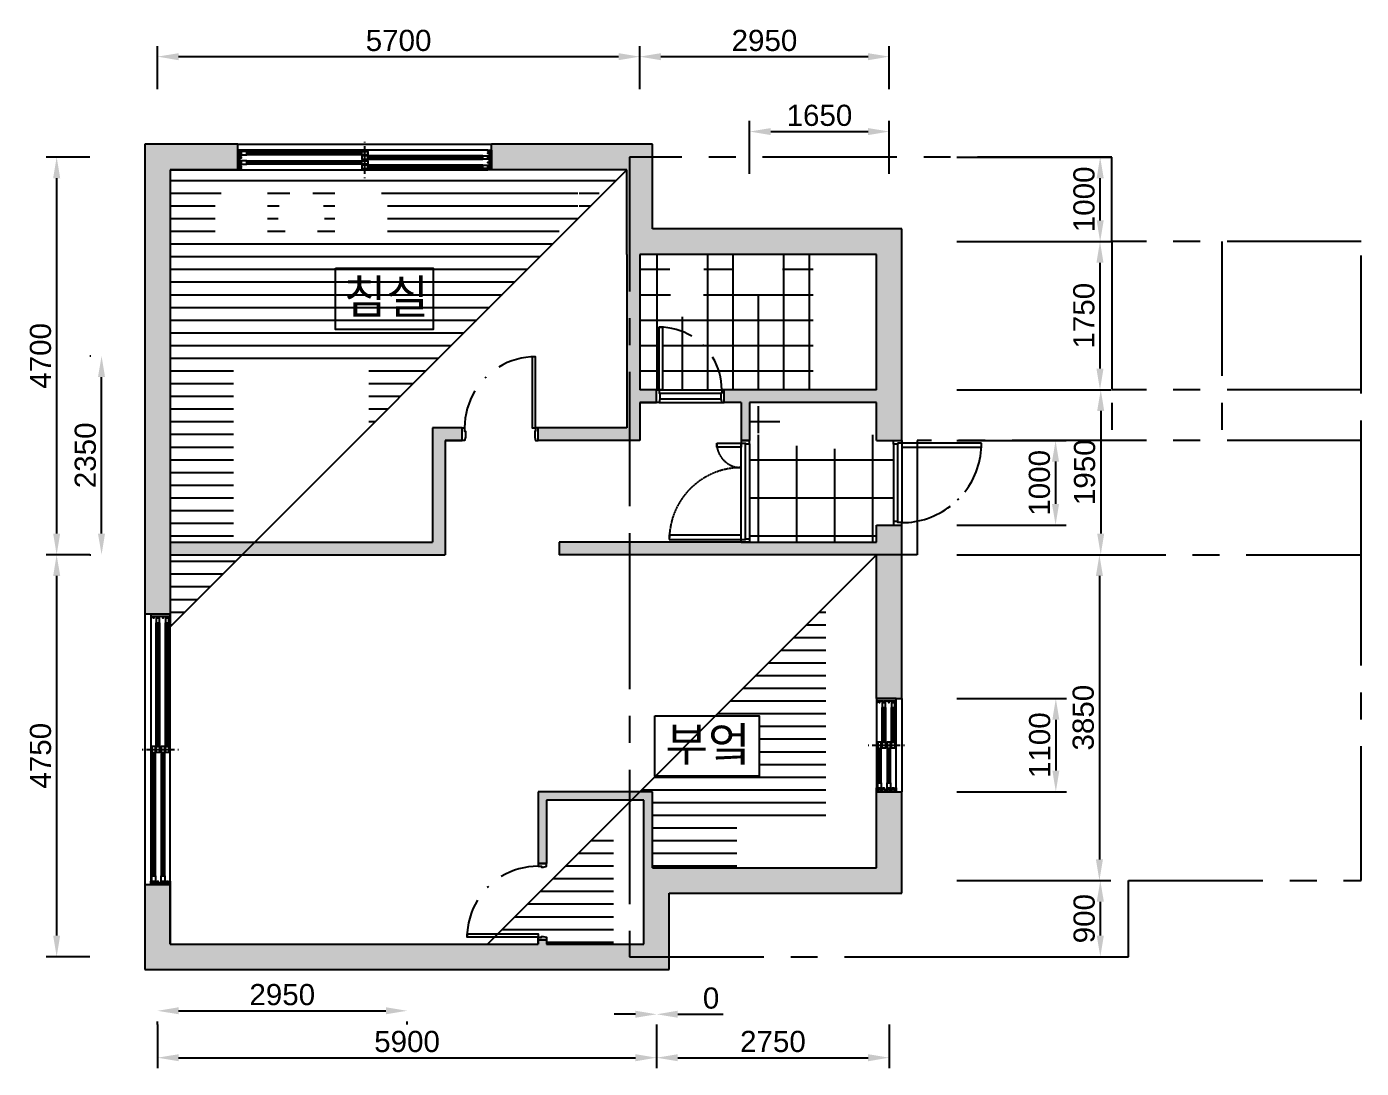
# Model space of a CAD drawing. Header units: millimetres. Extents: x 140860 to 617150, y 61650 to 208518.
# Drawn here: x 380304 to 396080, y 94059 to 106367 of the extents above; entities that cross this region are included whole.
import ezdxf

# ---------------------------------------------------------------- set-up
doc = ezdxf.new("R2010")
doc.units = ezdxf.units.MM
doc.linetypes.add('ACAD_ISO04W100', pattern=[30, 24, -3, 0, -3])
doc.linetypes.add('CENTER', pattern=[50.8, 31.75, -6.35, 6.35, -6.35])
for name, color, linetype in [('CEN', 1, 'CENTER'), ('DIM', 3, 'Continuous'), ('FIN', 5, 'Continuous'), ('HAT', 9, 'Continuous'), ('TXT', 7, 'Continuous'), ('WAL', 2, 'Continuous'), ('WIN', 4, 'Continuous')]:
    doc.layers.add(name, color=color, linetype=linetype)
doc.styles.get("Standard").update_dxf_attribs({"font": 'arial.ttf'})
doc.styles.add('문자400', font='arial.ttf', dxfattribs={"height": 400})
doc.dimstyles.new('치수100', dxfattribs={"dimscale": 100, "dimtxt": 2.5, "dimasz": 2.5, "dimexe": 1.25, "dimexo": 8, "dimtad": 1, "dimtxsty": 'Standard', "dimcen": 2.5, "dimadec": 0, "dimazin": 0, "dimtfac": 1, "dimtmove": 0, "dimatfit": 1, "dimfxl": 1, "dimarcsym": 0})
pattern_1 = [(0, (-31344.53, 0), (0, 150), [])]

# ---------------------------------------------------------------- blocks, each defined once
blk = doc.blocks.new('*U6')
for points in [[(870, 0), (870, 840), (830, 840), (830, 0)], [(0, -150), (0, 0), (30, 0), (30, -40), (40, -40), (40, -110), (30, -150)], [(900, -150), (900, 0), (870, 0), (870, -40), (860, -40), (860, -110), (870, -150)]]:
    blk.add_lwpolyline(points, close=True)
at = {"color": 1}
for start, end in [(90, 121.3257), (134.3179, 135.6821), (148.6743, 180)]:
    blk.add_arc((870, 0), 840, start, end, dxfattribs=at)
blk = doc.blocks.new('*U7')
for points in [[(30, 0), (30, 840), (70, 840), (70, 0)], [(0, -100), (0, 0), (30, 0), (30, -40), (40, -40), (40, -60), (30, -100)], [(900, -100), (900, 0), (870, 0), (870, -40), (860, -40), (860, -60), (870, -100)]]:
    blk.add_lwpolyline(points, close=True)
at = {"color": 1}
for start, end in [(58.6743, 90), (44.3179, 45.6821), (0, 31.3257)]:
    blk.add_arc((30, 0), 840, start, end, dxfattribs=at)
blk = doc.blocks.new('*U4')
at = {"color": 8}
for p, q in [((30, 0), (970, 0)), ((955, -50), (45, -50)), ((45, -100), (955, -100))]:
    blk.add_line(p, q, dxfattribs=at)
for points in [[(30, 940), (30, 0), (80, 0), (80, 940)], [(0, -100), (0, 0), (30, 0), (30, -50), (45, -50), (45, -100)], [(1000, -100), (1000, 0), (970, 0), (970, -50), (955, -50), (955, -100)]]:
    blk.add_lwpolyline(points, close=True)
at = {"color": 1, "linetype": 'Continuous'}
for start, end in [(52.3193, 90), (44.3905, 45.6095), (0, 37.6807)]:
    blk.add_arc((30, 0), 940, start, end, dxfattribs=at)
blk = doc.blocks.new('*U8')
at = {"color": 8}
for p, q in [((30, 0), (1170, 0)), ((40, -50), (1160, -50)), ((1160, -100), (40, -100))]:
    blk.add_line(p, q, dxfattribs=at)
for points in [[(30, 850), (30, 0), (80, 0), (80, 850)], [(1170, 290), (1170, 0), (1120, 0), (1120, 290)], [(0, 0), (30, 0), (30, -50), (40, -50), (40, -100), (0, -100)], [(1200, 0), (1170, 0), (1170, -50), (1160, -50), (1160, -100), (1200, -100)]]:
    blk.add_lwpolyline(points, close=True)
at = {"color": 1, "linetype": 'ACAD_ISO04W100'}
for centre, radius, start, end in [((30, 0), 850, 0, 90), ((1170, 0), 290, 90, 180)]:
    blk.add_arc(centre, radius, start, end, dxfattribs=at)
blk = doc.blocks.new('*U9')
at = {"color": 8}
for p, q in [((30, 0), (770, 0)), ((30, -150), (770, -150)), ((40, -40), (760, -40)), ((760, -110), (40, -110))]:
    blk.add_line(p, q, dxfattribs=at)
for points in [[(30, 0), (30, 740), (70, 740), (70, 0)], [(0, -150), (0, 0), (30, 0), (30, -40), (40, -40), (40, -110), (30, -150)], [(800, -150), (800, 0), (770, 0), (770, -40), (760, -40), (760, -110), (770, -150)]]:
    blk.add_lwpolyline(points, close=True)
at = {"color": 1}
for start, end in [(58.6743, 90), (44.3179, 45.6821), (0, 31.3257)]:
    blk.add_arc((30, 0), 740, start, end, dxfattribs=at)
blk = doc.blocks.new('*U11')
at = {"color": 8}
for p, q in [((2955, 0), (45, 0)), ((105, -15), (1465, -15)), ((1465, -55), (105, -55)), ((105, -125), (1465, -125)), ((2895, -65), (1535, -65)), ((1535, -105), (2895, -105)), ((45, -230), (2955, -230)), ((1465, -165), (105, -165)), ((2895, -175), (1535, -175)), ((1535, -215), (2895, -215))]:
    blk.add_line(p, q, dxfattribs=at)
at = {"color": 1}
for p, q in [((1500, 90), (1500, 100)), ((1500, -280), (1500, 50)), ((1500, -330), (1500, -320))]:
    blk.add_line(p, q, dxfattribs=at)
for p, q in [((105, -27.5), (1465, -27.5)), ((105, -42.5), (1465, -42.5)), ((105, -137.5), (1465, -137.5)), ((105, -152.5), (1465, -152.5)), ((2895, -77.5), (1535, -77.5)), ((2895, -92.5), (1535, -92.5)), ((2895, -187.5), (1535, -187.5)), ((2895, -202.5), (1535, -202.5))]:
    blk.add_line(p, q)
for points in [[(25, -150), (45, -150), (45, -140), (25, -140), (25, -90), (45, -90), (45, -80), (25, -80), (25, -40), (45, -40), (45, -30), (25, -30), (25, -10), (45, -10), (45, 0), (0, 0), (0, -230), (45, -230), (45, -220), (25, -220), (25, -200), (45, -200), (45, -190), (25, -190)], [(2975, -150), (2955, -150), (2955, -140), (2975, -140), (2975, -90), (2955, -90), (2955, -80), (2975, -80), (2975, -40), (2955, -40), (2955, -30), (2975, -30), (2975, -10), (2955, -10), (2955, 0), (3000, 0), (3000, -230), (2955, -230), (2955, -220), (2975, -220), (2975, -200), (2955, -200), (2955, -190), (2975, -190)], [(1465, -55), (1465, -15), (1535, -15), (1535, -55)], [(1535, -105), (1535, -65), (1465, -65), (1465, -105)], [(1465, -165), (1465, -125), (1535, -125), (1535, -165)], [(1535, -215), (1535, -175), (1465, -175), (1465, -215)]]:
    blk.add_lwpolyline(points, close=True)
for points in [[(35, -40), (35, -55), (105, -55), (105, -15), (35, -15), (35, -30)], [(35, -150), (35, -165), (105, -165), (105, -125), (35, -125), (35, -140)], [(2965, -90), (2965, -105), (2895, -105), (2895, -65), (2965, -65), (2965, -80)], [(2965, -200), (2965, -215), (2895, -215), (2895, -175), (2965, -175), (2965, -190)]]:
    blk.add_lwpolyline(points)
blk = doc.blocks.new('*U10')
at = {"color": 8}
for p, q in [((1055, 0), (45, 0)), ((105, -15), (515, -15)), ((515, -55), (105, -55)), ((105, -125), (515, -125)), ((995, -65), (585, -65)), ((585, -105), (995, -105)), ((45, -230), (1055, -230)), ((515, -165), (105, -165)), ((995, -175), (585, -175)), ((585, -215), (995, -215))]:
    blk.add_line(p, q, dxfattribs=at)
at = {"color": 1}
for p, q in [((550, 90), (550, 100)), ((550, -280), (550, 50)), ((550, -330), (550, -320))]:
    blk.add_line(p, q, dxfattribs=at)
for p, q in [((105, -27.5), (515, -27.5)), ((105, -42.5), (515, -42.5)), ((105, -137.5), (515, -137.5)), ((105, -152.5), (515, -152.5)), ((995, -77.5), (585, -77.5)), ((995, -92.5), (585, -92.5)), ((995, -187.5), (585, -187.5)), ((995, -202.5), (585, -202.5))]:
    blk.add_line(p, q)
for points in [[(25, -150), (45, -150), (45, -140), (25, -140), (25, -90), (45, -90), (45, -80), (25, -80), (25, -40), (45, -40), (45, -30), (25, -30), (25, -10), (45, -10), (45, 0), (0, 0), (0, -230), (45, -230), (45, -220), (25, -220), (25, -200), (45, -200), (45, -190), (25, -190)], [(1075, -150), (1055, -150), (1055, -140), (1075, -140), (1075, -90), (1055, -90), (1055, -80), (1075, -80), (1075, -40), (1055, -40), (1055, -30), (1075, -30), (1075, -10), (1055, -10), (1055, 0), (1100, 0), (1100, -230), (1055, -230), (1055, -220), (1075, -220), (1075, -200), (1055, -200), (1055, -190), (1075, -190)], [(515, -55), (515, -15), (585, -15), (585, -55)], [(585, -105), (585, -65), (515, -65), (515, -105)], [(515, -165), (515, -125), (585, -125), (585, -165)], [(585, -215), (585, -175), (515, -175), (515, -215)]]:
    blk.add_lwpolyline(points, close=True)
for points in [[(35, -40), (35, -55), (105, -55), (105, -15), (35, -15), (35, -30)], [(35, -150), (35, -165), (105, -165), (105, -125), (35, -125), (35, -140)], [(1065, -90), (1065, -105), (995, -105), (995, -65), (1065, -65), (1065, -80)], [(1065, -200), (1065, -215), (995, -215), (995, -175), (1065, -175), (1065, -190)]]:
    blk.add_lwpolyline(points)
blk = doc.blocks.new('*U12')
at = {"color": 8}
for p, q in [((3155, 0), (45, 0)), ((105, -15), (1565, -15)), ((1565, -55), (105, -55)), ((105, -125), (1565, -125)), ((3095, -65), (1635, -65)), ((1635, -105), (3095, -105)), ((45, -230), (3155, -230)), ((1565, -165), (105, -165)), ((3095, -175), (1635, -175)), ((1635, -215), (3095, -215))]:
    blk.add_line(p, q, dxfattribs=at)
at = {"color": 1}
for p, q in [((1600, 90), (1600, 100)), ((1600, -280), (1600, 50)), ((1600, -330), (1600, -320))]:
    blk.add_line(p, q, dxfattribs=at)
for p, q in [((105, -27.5), (1565, -27.5)), ((105, -42.5), (1565, -42.5)), ((105, -137.5), (1565, -137.5)), ((105, -152.5), (1565, -152.5)), ((3095, -77.5), (1635, -77.5)), ((3095, -92.5), (1635, -92.5)), ((3095, -187.5), (1635, -187.5)), ((3095, -202.5), (1635, -202.5))]:
    blk.add_line(p, q)
for points in [[(25, -150), (45, -150), (45, -140), (25, -140), (25, -90), (45, -90), (45, -80), (25, -80), (25, -40), (45, -40), (45, -30), (25, -30), (25, -10), (45, -10), (45, 0), (0, 0), (0, -230), (45, -230), (45, -220), (25, -220), (25, -200), (45, -200), (45, -190), (25, -190)], [(3175, -150), (3155, -150), (3155, -140), (3175, -140), (3175, -90), (3155, -90), (3155, -80), (3175, -80), (3175, -40), (3155, -40), (3155, -30), (3175, -30), (3175, -10), (3155, -10), (3155, 0), (3200, 0), (3200, -230), (3155, -230), (3155, -220), (3175, -220), (3175, -200), (3155, -200), (3155, -190), (3175, -190)], [(1565, -55), (1565, -15), (1635, -15), (1635, -55)], [(1635, -105), (1635, -65), (1565, -65), (1565, -105)], [(1565, -165), (1565, -125), (1635, -125), (1635, -165)], [(1635, -215), (1635, -175), (1565, -175), (1565, -215)]]:
    blk.add_lwpolyline(points, close=True)
for points in [[(35, -40), (35, -55), (105, -55), (105, -15), (35, -15), (35, -30)], [(35, -150), (35, -165), (105, -165), (105, -125), (35, -125), (35, -140)], [(3165, -90), (3165, -105), (3095, -105), (3095, -65), (3165, -65), (3165, -80)], [(3165, -200), (3165, -215), (3095, -215), (3095, -175), (3165, -175), (3165, -190)]]:
    blk.add_lwpolyline(points)
blk = doc.blocks.new('*D57')
at = {"layer": 'Defpoints', "color": 0, "transparency": 16777216}
for p in [(387550, 106013), (381850, 104827), (387550, 104827)]:
    blk.add_point(p, dxfattribs=at)
at = {"layer": 'DIM', "color": 0, "lineweight": -2, "transparency": 16777216}
for p, q in [((381850, 105627), (381850, 106138)), ((387550, 105627), (387550, 106138)), ((382100, 106013), (387300, 106013))]:
    blk.add_line(p, q, dxfattribs=at)
at = {"layer": 'DIM', "color": 0, "transparency": 16777216}
for points in [[(382100, 106054), (382100, 105971), (381850, 106013)], [(387300, 106054), (387300, 105971), (387550, 106013)]]:
    blk.add_solid(points, dxfattribs=at)
at = {"layer": 'DIM', "color": 0, "transparency": 16777216, "insert": (384700, 106203), "char_height": 250, "attachment_point": 5}
blk.add_mtext('5700', dxfattribs=at)
blk = doc.blocks.new('*D58')
at = {"layer": 'Defpoints', "color": 0, "transparency": 16777216}
for p in [(381850, 95377), (387750, 95377), (387750, 94184)]:
    blk.add_point(p, dxfattribs=at)
at = {"layer": 'DIM', "color": 0, "lineweight": -2, "transparency": 16777216}
for p, q in [((381850, 94577), (381850, 94059)), ((387750, 94577), (387750, 94059)), ((382100, 94184), (387500, 94184))]:
    blk.add_line(p, q, dxfattribs=at)
at = {"layer": 'DIM', "color": 0, "transparency": 16777216}
for points in [[(382100, 94225), (382100, 94142), (381850, 94184)], [(387500, 94225), (387500, 94142), (387750, 94184)]]:
    blk.add_solid(points, dxfattribs=at)
at = {"layer": 'DIM', "color": 0, "transparency": 16777216, "insert": (384800, 94374), "char_height": 250, "attachment_point": 5}
blk.add_mtext('5900', dxfattribs=at)
blk = doc.blocks.new('*D53')
at = {"layer": 'Defpoints', "color": 0, "transparency": 16777216}
for p in [(387750, 95377), (390500, 95377), (390500, 94184)]:
    blk.add_point(p, dxfattribs=at)
at = {"layer": 'DIM', "color": 0, "lineweight": -2, "transparency": 16777216}
for p, q in [((387750, 94577), (387750, 94059)), ((390500, 94577), (390500, 94059)), ((388000, 94184), (390250, 94184))]:
    blk.add_line(p, q, dxfattribs=at)
at = {"layer": 'DIM', "color": 0, "transparency": 16777216}
for points in [[(388000, 94225), (388000, 94142), (387750, 94184)], [(390250, 94225), (390250, 94142), (390500, 94184)]]:
    blk.add_solid(points, dxfattribs=at)
at = {"layer": 'DIM', "color": 0, "transparency": 16777216, "insert": (389125, 94374), "char_height": 250, "attachment_point": 5}
blk.add_mtext('2750', dxfattribs=at)
blk = doc.blocks.new('*D59')
at = {"layer": 'Defpoints', "color": 0, "transparency": 16777216}
for p in [(381850, 95377), (384800, 95377), (384800, 94738)]:
    blk.add_point(p, dxfattribs=at)
at = {"layer": 'DIM', "color": 0, "lineweight": -2, "transparency": 16777216}
for p, q in [((382100, 94738), (384550, 94738)), ((381850, 94577), (381850, 94613)), ((384800, 94577), (384800, 94613))]:
    blk.add_line(p, q, dxfattribs=at)
at = {"layer": 'DIM', "color": 0, "transparency": 16777216}
for points in [[(382100, 94780), (382100, 94697), (381850, 94738)], [(384550, 94780), (384550, 94697), (384800, 94738)]]:
    blk.add_solid(points, dxfattribs=at)
at = {"layer": 'DIM', "color": 0, "transparency": 16777216, "insert": (383325, 94928), "char_height": 250, "attachment_point": 5}
blk.add_mtext('2950', dxfattribs=at)
blk = doc.blocks.new('*D60')
at = {"layer": 'Defpoints', "color": 0, "transparency": 16777216}
for p in [(381850, 104827), (380658, 100127), (381850, 100127)]:
    blk.add_point(p, dxfattribs=at)
at = {"layer": 'DIM', "color": 0, "lineweight": -2, "transparency": 16777216}
for p, q in [((381050, 104827), (380533, 104827)), ((380658, 104577), (380658, 100377)), ((381050, 100127), (380533, 100127))]:
    blk.add_line(p, q, dxfattribs=at)
at = {"layer": 'DIM', "color": 0, "transparency": 16777216}
for points in [[(380617, 104577), (380700, 104577), (380658, 104827)], [(380617, 100377), (380700, 100377), (380658, 100127)]]:
    blk.add_solid(points, dxfattribs=at)
at = {"layer": 'DIM', "color": 0, "transparency": 16777216, "insert": (380468, 102477), "char_height": 250, "attachment_point": 5, "rotation": 90}
blk.add_mtext('4700', dxfattribs=at)
blk = doc.blocks.new('*D54')
at = {"layer": 'Defpoints', "color": 0, "transparency": 16777216}
for p in [(381850, 100127), (380658, 95377), (381850, 95377)]:
    blk.add_point(p, dxfattribs=at)
at = {"layer": 'DIM', "color": 0, "lineweight": -2, "transparency": 16777216}
for p, q in [((381050, 100127), (380533, 100127)), ((380658, 99877), (380658, 95627)), ((381050, 95377), (380533, 95377))]:
    blk.add_line(p, q, dxfattribs=at)
at = {"layer": 'DIM', "color": 0, "transparency": 16777216}
for points in [[(380617, 99877), (380700, 99877), (380658, 100127)], [(380617, 95627), (380700, 95627), (380658, 95377)]]:
    blk.add_solid(points, dxfattribs=at)
at = {"layer": 'DIM', "color": 0, "transparency": 16777216, "insert": (380468, 97752), "char_height": 250, "attachment_point": 5, "rotation": 90}
blk.add_mtext('4750', dxfattribs=at)
blk = doc.blocks.new('*D61')
at = {"layer": 'Defpoints', "color": 0, "transparency": 16777216}
for p in [(381189, 102477), (381850, 102477), (381850, 100127)]:
    blk.add_point(p, dxfattribs=at)
at = {"layer": 'DIM', "color": 0, "lineweight": -2, "transparency": 16777216}
for p, q in [((381050, 102477), (381064, 102477)), ((381189, 100377), (381189, 102227)), ((381050, 100127), (381064, 100127))]:
    blk.add_line(p, q, dxfattribs=at)
at = {"layer": 'DIM', "color": 0, "transparency": 16777216}
for points in [[(381147, 102227), (381230, 102227), (381189, 102477)], [(381147, 100377), (381230, 100377), (381189, 100127)]]:
    blk.add_solid(points, dxfattribs=at)
at = {"layer": 'DIM', "color": 0, "transparency": 16777216, "insert": (380998, 101302), "char_height": 250, "attachment_point": 5, "rotation": 90}
blk.add_mtext('2350', dxfattribs=at)
blk = doc.blocks.new('*D62')
at = {"layer": 'Defpoints', "color": 0, "transparency": 16777216}
for p in [(390500, 105128), (388850, 103827), (390500, 103827)]:
    blk.add_point(p, dxfattribs=at)
at = {"layer": 'DIM', "color": 0, "lineweight": -2, "transparency": 16777216}
for p, q in [((388850, 104627), (388850, 105253)), ((390500, 104627), (390500, 105253)), ((389100, 105128), (390250, 105128))]:
    blk.add_line(p, q, dxfattribs=at)
at = {"layer": 'DIM', "color": 0, "transparency": 16777216}
for points in [[(389100, 105169), (389100, 105086), (388850, 105128)], [(390250, 105169), (390250, 105086), (390500, 105128)]]:
    blk.add_solid(points, dxfattribs=at)
at = {"layer": 'DIM', "color": 0, "transparency": 16777216, "insert": (389675, 105318), "char_height": 250, "attachment_point": 5}
blk.add_mtext('1650', dxfattribs=at)
blk = doc.blocks.new('*D55')
at = {"layer": 'Defpoints', "color": 0, "transparency": 16777216}
for p in [(390500, 106013), (387550, 104827), (390500, 104827)]:
    blk.add_point(p, dxfattribs=at)
at = {"layer": 'DIM', "color": 0, "lineweight": -2, "transparency": 16777216}
for p, q in [((387550, 105627), (387550, 106138)), ((390500, 105627), (390500, 106138)), ((387800, 106013), (390250, 106013))]:
    blk.add_line(p, q, dxfattribs=at)
at = {"layer": 'DIM', "color": 0, "transparency": 16777216}
for points in [[(387800, 106054), (387800, 105971), (387550, 106013)], [(390250, 106054), (390250, 105971), (390500, 106013)]]:
    blk.add_solid(points, dxfattribs=at)
at = {"layer": 'DIM', "color": 0, "transparency": 16777216, "insert": (389025, 106203), "char_height": 250, "attachment_point": 5}
blk.add_mtext('2950', dxfattribs=at)
blk = doc.blocks.new('*D63')
at = {"layer": 'Defpoints', "color": 0, "transparency": 16777216}
for p in [(387750, 95377), (387750, 95377), (387750, 94697)]:
    blk.add_point(p, dxfattribs=at)
at = {"layer": 'DIM', "color": 0, "lineweight": -2, "transparency": 16777216}
for p, q in [((387500, 94697), (387250, 94697)), ((388000, 94697), (388538, 94697)), ((387750, 94577), (387750, 94572)), ((387750, 94577), (387750, 94572))]:
    blk.add_line(p, q, dxfattribs=at)
at = {"layer": 'DIM', "color": 0, "transparency": 16777216}
for points in [[(387500, 94739), (387500, 94656), (387750, 94697)], [(388000, 94739), (388000, 94656), (387750, 94697)]]:
    blk.add_solid(points, dxfattribs=at)
at = {"layer": 'DIM', "color": 0, "transparency": 16777216, "insert": (388394, 94887), "char_height": 250, "attachment_point": 5}
blk.add_mtext('0', dxfattribs=at)
blk = doc.blocks.new('*D64')
at = {"layer": 'Defpoints', "color": 0, "transparency": 16777216}
for p in [(390500, 101477), (390500, 100477), (392466, 100477)]:
    blk.add_point(p, dxfattribs=at)
at = {"layer": 'DIM', "color": 0, "lineweight": -2, "transparency": 16777216}
for p, q in [((391300, 101477), (392591, 101477)), ((392466, 101227), (392466, 100727)), ((391300, 100477), (392591, 100477))]:
    blk.add_line(p, q, dxfattribs=at)
at = {"layer": 'DIM', "color": 0, "transparency": 16777216}
for points in [[(392424, 101227), (392507, 101227), (392466, 101477)], [(392424, 100727), (392507, 100727), (392466, 100477)]]:
    blk.add_solid(points, dxfattribs=at)
at = {"layer": 'DIM', "color": 0, "transparency": 16777216, "insert": (392276, 100977), "char_height": 250, "attachment_point": 5, "rotation": 90}
blk.add_mtext('1000', dxfattribs=at)
blk = doc.blocks.new('*D65')
at = {"layer": 'Defpoints', "color": 0, "transparency": 16777216}
for p in [(390500, 103827), (390500, 102077), (392991, 102077)]:
    blk.add_point(p, dxfattribs=at)
at = {"layer": 'DIM', "color": 0, "lineweight": -2, "transparency": 16777216}
for p, q in [((391300, 103827), (393116, 103827)), ((392991, 103577), (392991, 102327)), ((391300, 102077), (393116, 102077))]:
    blk.add_line(p, q, dxfattribs=at)
at = {"layer": 'DIM', "color": 0, "transparency": 16777216}
for points in [[(392949, 103577), (393033, 103577), (392991, 103827)], [(392949, 102327), (393033, 102327), (392991, 102077)]]:
    blk.add_solid(points, dxfattribs=at)
at = {"layer": 'DIM', "color": 0, "transparency": 16777216, "insert": (392801, 102952), "char_height": 250, "attachment_point": 5, "rotation": 90}
blk.add_mtext('1750', dxfattribs=at)
blk = doc.blocks.new('*D66')
at = {"layer": 'Defpoints', "color": 0, "transparency": 16777216}
for p in [(390500, 102077), (390500, 100127), (393000, 100127)]:
    blk.add_point(p, dxfattribs=at)
at = {"layer": 'DIM', "color": 0, "lineweight": -2, "transparency": 16777216}
for p, q in [((391300, 102077), (393125, 102077)), ((393000, 101827), (393000, 100377)), ((391300, 100127), (393125, 100127))]:
    blk.add_line(p, q, dxfattribs=at)
at = {"layer": 'DIM', "color": 0, "transparency": 16777216}
for points in [[(392958, 101827), (393041, 101827), (393000, 102077)], [(392958, 100377), (393041, 100377), (393000, 100127)]]:
    blk.add_solid(points, dxfattribs=at)
at = {"layer": 'DIM', "color": 0, "transparency": 16777216, "insert": (392810, 101102), "char_height": 250, "attachment_point": 5, "rotation": 90}
blk.add_mtext('1950', dxfattribs=at)
blk = doc.blocks.new('*D67')
at = {"layer": 'Defpoints', "color": 0, "transparency": 16777216}
for p in [(390500, 100127), (390500, 96277), (392984, 96277)]:
    blk.add_point(p, dxfattribs=at)
at = {"layer": 'DIM', "color": 0, "lineweight": -2, "transparency": 16777216}
for p, q in [((391300, 100127), (393109, 100127)), ((392984, 99877), (392984, 96527)), ((391300, 96277), (393109, 96277))]:
    blk.add_line(p, q, dxfattribs=at)
at = {"layer": 'DIM', "color": 0, "transparency": 16777216}
for points in [[(392943, 99877), (393026, 99877), (392984, 100127)], [(392943, 96527), (393026, 96527), (392984, 96277)]]:
    blk.add_solid(points, dxfattribs=at)
at = {"layer": 'DIM', "color": 0, "transparency": 16777216, "insert": (392794, 98202), "char_height": 250, "attachment_point": 5, "rotation": 90}
blk.add_mtext('3850', dxfattribs=at)
blk = doc.blocks.new('*D51')
at = {"layer": 'Defpoints', "color": 0, "transparency": 16777216}
for p in [(390500, 96277), (390500, 95377), (392995, 95377)]:
    blk.add_point(p, dxfattribs=at)
at = {"layer": 'DIM', "color": 0, "lineweight": -2, "transparency": 16777216}
for p, q in [((391300, 96277), (393120, 96277)), ((392995, 96027), (392995, 95627)), ((391300, 95377), (393120, 95377))]:
    blk.add_line(p, q, dxfattribs=at)
at = {"layer": 'DIM', "color": 0, "transparency": 16777216}
for points in [[(392953, 96027), (393037, 96027), (392995, 96277)], [(392953, 95627), (393037, 95627), (392995, 95377)]]:
    blk.add_solid(points, dxfattribs=at)
at = {"layer": 'DIM', "color": 0, "transparency": 16777216, "insert": (392805, 95827), "char_height": 250, "attachment_point": 5, "rotation": 90}
blk.add_mtext('900', dxfattribs=at)
blk = doc.blocks.new('*D52')
at = {"layer": 'Defpoints', "color": 0, "transparency": 16777216}
for p in [(390500, 104827), (392993, 104827), (390500, 103827)]:
    blk.add_point(p, dxfattribs=at)
at = {"layer": 'DIM', "color": 0, "lineweight": -2, "transparency": 16777216}
for p, q in [((391300, 104827), (393118, 104827)), ((392993, 104077), (392993, 104577)), ((391300, 103827), (393118, 103827))]:
    blk.add_line(p, q, dxfattribs=at)
at = {"layer": 'DIM', "color": 0, "transparency": 16777216}
for points in [[(392952, 104577), (393035, 104577), (392993, 104827)], [(392952, 104077), (393035, 104077), (392993, 103827)]]:
    blk.add_solid(points, dxfattribs=at)
at = {"layer": 'DIM', "color": 0, "transparency": 16777216, "insert": (392803, 104327), "char_height": 250, "attachment_point": 5, "rotation": 90}
blk.add_mtext('1000', dxfattribs=at)
blk = doc.blocks.new('*D56')
at = {"layer": 'Defpoints', "color": 0, "transparency": 16777216}
for p in [(390500, 98427), (390500, 97327), (392469, 97327)]:
    blk.add_point(p, dxfattribs=at)
at = {"layer": 'DIM', "color": 0, "lineweight": -2, "transparency": 16777216}
for p, q in [((391300, 98427), (392594, 98427)), ((392469, 98177), (392469, 97577)), ((391300, 97327), (392594, 97327))]:
    blk.add_line(p, q, dxfattribs=at)
at = {"layer": 'DIM', "color": 0, "transparency": 16777216}
for points in [[(392428, 98177), (392511, 98177), (392469, 98427)], [(392428, 97577), (392511, 97577), (392469, 97327)]]:
    blk.add_solid(points, dxfattribs=at)
at = {"layer": 'DIM', "color": 0, "transparency": 16777216, "insert": (392279, 97877), "char_height": 250, "attachment_point": 5, "rotation": 90}
blk.add_mtext('1100', dxfattribs=at)

msp = doc.modelspace()

# ---------------------------------------------------------------- hatches: boundary and pattern name
at = {"layer": 'HAT', "true_color": 0x939598}
h = msp.add_hatch(color=252, dxfattribs=at)
h.dxf.hatch_style = 1
h.paths.add_polyline_path([(382800, 104906.85), (382800, 104976.85), (381700, 104976.85), (381700, 100126.85), (381700, 99426.85), (382000, 99426.85), (382000, 100126.85), (385250, 100126.85), (385250, 101476.85), (385450, 101476.85), (385450, 101626.85), (385100, 101626.85), (385100, 100276.85), (382000, 100276.85), (382000, 104676.85), (382800, 104676.85)])
h.paths.add_polyline_path([(387700, 104976.85), (385800, 104976.85), (385800, 104676.85), (387400, 104676.85), (387400, 103676.85), (387400, 103619.85), (387400, 103601.85), (387400, 101626.85), (386350, 101626.85), (386350, 101476.85), (387550, 101476.85), (387550, 101926.85), (387750, 101926.85), (387750, 102076.85), (387550, 102076.85), (387550, 103676.85), (390350, 103676.85), (390350, 102076.85), (389600, 102076.85), (388550, 102076.85), (388550, 101926.85), (388750, 101926.85), (388750, 101476.85), (388850, 101476.85), (388850, 101926.85), (390350, 101926.85), (390350, 101476.85), (390650, 101476.85), (390650, 102076.85), (390650, 103976.85), (387700, 103976.85)])
h.paths.add_polyline_path([(390650, 100126.85), (390650, 100476.85), (390550, 100476.85), (390350, 100476.85), (390350, 100276.85), (388850, 100276.85), (388750, 100276.85), (386600, 100276.85), (386600, 100126.85), (390350, 100126.85), (390350, 98426.85), (390580, 98426.85), (390650, 98426.85)])
h.paths.add_polyline_path([(390650, 97326.85), (390350, 97326.85), (390350, 96426.85), (387700, 96426.85), (387700, 97326.85), (386350, 97326.85), (386350, 96476.85), (386450, 96476.85), (386450, 97226.85), (387600, 97226.85), (387600, 96866.85), (387600, 96426.85), (387600, 95526.85), (387240, 95526.85), (386450, 95526.85), (386450, 95576.85), (386350, 95576.85), (386350, 95526.85), (382000, 95526.85), (382000, 96226.85), (381770, 96226.85), (381700, 96226.85), (381700, 95226.85), (387900, 95226.85), (387900, 96126.85), (390650, 96126.85)])
at = {"layer": 'HAT'}
h = msp.add_hatch(dxfattribs=at)
h.set_pattern_fill('_USER', color=256, scale=150, pattern_type=0)
h.set_pattern_definition(pattern_1)
edge = h.paths.add_edge_path()
edge.add_line((386774.263, 104051.113), (386818, 104094.85))
edge.add_line((386818, 104094.85), (386818, 104460.673))
edge.add_line((386818, 104460.673), (386815.212, 104462.282))
edge.add_line((386815.212, 104462.282), (386798.498, 104459.787))
edge.add_line((386798.498, 104459.787), (386788.894, 104443.152))
edge.add_line((386788.894, 104443.152), (386787.395, 104444.017))
edge.add_line((386787.395, 104444.017), (386815.029, 104474.312))
edge.add_arc((386818.896, 104472.079), 4.466, -81.5070394, 150, ccw=False)
edge.add_line((386819.556, 104467.663), (386862.779, 104469.562))
edge.add_line((386862.779, 104469.562), (386862.779, 104476.026))
edge.add_arc((386862.49, 104474.894), 1.169, 8.4929606, 75.6874554, ccw=False)
edge.add_line((386863.646, 104475.066), (386864.457, 104469.636))
edge.add_line((386864.457, 104469.636), (386836, 104465.387))
edge.add_line((386836, 104465.387), (386836, 104112.85))
edge.add_line((386836, 104112.85), (386971.746, 104248.596))
edge.add_spline(control_points=[(386971.746, 104248.596), (386958.078, 104250.874), (386911.253, 104260.515), (386888.904, 104274.982), (386903.936, 104297.64), (386930.076, 104298.293), (386956.984, 104278.407), (386988.401, 104269.985), (386992.206, 104269.055)], knot_values=[0.684126701, 0.684126701, 0.684126701, 0.684126701, 1, 2, 3, 4, 5, 5.128652423, 5.128652423, 5.128652423, 5.128652423], degree=3, periodic=0)
edge.add_line((386992.206, 104269.055), (387035.104, 104311.954))
edge.add_spline(control_points=[(387035.104, 104311.954), (386989.65, 104310.45), (386914.945, 104313.682), (386886.861, 104326.994), (386898.785, 104351.431), (386924.612, 104355.515), (386961.875, 104334.933), (387023.684, 104331.935), (387055.985, 104332.834)], knot_values=[0.296501621, 0.296501621, 0.296501621, 0.296501621, 1, 2, 3, 4, 5, 5.708236159, 5.708236159, 5.708236159, 5.708236159], degree=3, periodic=0)
edge.add_line((387055.985, 104332.834), (387087.5, 104364.35))
edge.add_line((387087.5, 104364.35), (387087.5, 104398.956))
edge.add_spline(control_points=[(387087.5, 104398.956), (387011.281, 104403.404), (386917.31, 104418.047), (386888.699, 104436.279), (386903.569, 104459.043), (386929.704, 104459.883), (386966.773, 104432.894), (387040.571, 104421.634), (387087.5, 104418.625)], knot_values=[0.048806517, 0.048806517, 0.048806517, 0.048806517, 1, 2, 3, 4, 5, 5.917157424, 5.917157424, 5.917157424, 5.917157424], degree=3, periodic=0)
edge.add_spline(control_points=[(387087.5, 104418.625), (387091.739, 104418.353), (387096.073, 104418.101), (387100.501, 104417.869), (387104.579, 104417.655), (387108.579, 104417.466), (387112.5, 104417.303)], knot_values=[5.917157424, 5.917157424, 5.917157424, 5.917157424, 6, 6, 6, 6.076279079, 6.076279079, 6.076279079, 6.076279079], degree=3, periodic=0)
edge.add_spline(control_points=[(387112.5, 104417.303), (387122.025, 104416.905), (387131.088, 104416.653), (387139.691, 104416.541)], knot_values=[6.076279079, 6.076279079, 6.076279079, 6.076279079, 6.261562881, 6.261562881, 6.261562881, 6.261562881], degree=3, periodic=0)
edge.add_line((387139.691, 104416.541), (387400, 104676.85))
edge.add_line((387400, 104676.85), (385800, 104676.85))
edge.add_line((385800, 104676.85), (385755, 104676.85))
edge.add_line((385755, 104676.85), (382845, 104676.85))
edge.add_line((382845, 104676.85), (382800, 104676.85))
edge.add_line((382800, 104676.85), (382000, 104676.85))
edge.add_line((382000, 104676.85), (382000, 100276.85))
edge.add_line((382000, 100276.85), (382300, 100276.85))
edge.add_line((382300, 100276.85), (382300, 100726.85))
edge.add_line((382300, 100726.85), (382750, 100726.85))
edge.add_line((382750, 100726.85), (382750, 102376.85))
edge.add_line((382750, 102376.85), (384350, 102376.85))
edge.add_line((384350, 102376.85), (384350, 101626.85))
edge.add_line((384350, 101626.85), (386626.138, 103902.988))
edge.add_line((386626.138, 103902.988), (386575, 103991.561))
edge.add_line((386575, 103991.561), (386590.588, 104000.561))
edge.add_line((386590.588, 104000.561), (386590.769, 104000.249))
edge.add_arc((386800, 103601.85), 450, 93.278671, 117.7075572, ccw=False)
h.paths.add_polyline_path([(385109.431, 103515.112), (385109.431, 102789.772), (383953.188, 102789.772), (383953.188, 103515.112)], flags=0)
h.paths.add_polyline_path([(384568.242, 103935.32), (384498.242, 103935.32), (384498.242, 103875.32), (383948.242, 103875.32), (383948.242, 103935.32), (383948.242, 104375.32), (383948.242, 104435.32), (384498.242, 104435.32), (384498.242, 104375.32), (384568.242, 104375.32)], flags=16)
h.paths.add_polyline_path([(383270, 104155.32, -1), (383830, 104155.32, -1)], flags=16)
h.paths.add_polyline_path([(386822.779, 104483.85), (386822.779, 104476.85), (386862.779, 104476.85), (386862.779, 104483.85)], flags=16)
h.paths.add_polyline_path([(386822.779, 104483.85), (386818, 104483.85), (386818, 104476.454), (386822.779, 104474.284)], flags=16)
h.paths.add_polyline_path([(383151.758, 103935.32), (383151.758, 103875.32), (382601.758, 103875.32), (382601.758, 103935.32), (382531.758, 103935.32), (382531.758, 104375.32), (382601.758, 104375.32), (382601.758, 104435.32), (383151.758, 104435.32), (383151.758, 104375.32)], flags=16)
h.paths.add_polyline_path([(389750, 99526.85), (388445.133, 98221.983), (388963.125, 98221.983), (388963.125, 97511.088), (387734.239, 97511.088), (387550, 97326.85), (387700, 97326.85), (387700, 96426.85), (388700, 96426.85), (388700, 97026.85), (389750, 97026.85)])
h.paths.add_polyline_path([(388650, 97326.85), (388650, 97246.85), (388240, 97246.85), (388230, 97246.85), (387750, 97246.85), (387750, 97326.85), (388230, 97326.85)], flags=16)
h.paths.add_polyline_path([(387240, 96866.85), (387090, 96866.85), (385870, 95646.85), (386350, 95646.85), (386350, 95606.85), (386390, 95606.85), (386390, 95616.85), (386410, 95616.85), (386450, 95606.85), (386450, 95576.85), (386450, 95526.85), (387240, 95526.85)])
h.paths.add_polyline_path([(383892.13, 102781.521), (385182.942, 102781.521), (385182.942, 103526.927), (383892.13, 103526.927)], flags=24)
h = msp.add_hatch(dxfattribs=at)
h.set_pattern_fill('_USER', color=256, scale=300, double=1, pattern_type=0)
h.set_pattern_definition([(0, (-31344.53, 0), (0, 300), []), (90, (-31344.53, 0), (-300, 2e-14), [])])
edge = h.paths.add_edge_path()
edge.add_line((389600, 103676.85), (389235, 103676.85))
edge.add_line((389235, 103676.85), (389239.996, 103283.987))
edge.add_arc((389190, 103283.351), 50, -77.3977352, 0.7288205, ccw=False)
edge.add_arc((388950, 104356.85), 1150, 257.3973543, 282.6022648, ccw=False)
edge.add_arc((388709.993, 103283.352), 50, 179.2703774, 257.3973543, ccw=False)
edge.add_line((388659.997, 103283.989), (388665, 103676.85))
edge.add_line((388665, 103676.85), (388277.5, 103676.85))
edge.add_arc((388277.5, 103646.85), 30, 0, 90, ccw=False)
edge.add_line((388307.5, 103646.85), (388307.5, 103506.85))
edge.add_line((388307.5, 103506.85), (388307.5, 103276.85))
edge.add_ellipse((388107.5, 103276.85), major_axis=(0, 350), ratio=0.571428571, start_angle=90, end_angle=270, ccw=False)
edge.add_line((387907.5, 103276.85), (387907.5, 103506.85))
edge.add_line((387907.5, 103506.85), (387907.5, 103646.85))
edge.add_arc((387937.5, 103646.85), 30, 90, 180, ccw=False)
edge.add_line((387937.5, 103676.85), (387550, 103676.85))
edge.add_line((387550, 103676.85), (387550, 102076.85))
edge.add_line((387550, 102076.85), (387750, 102076.85))
edge.add_line((387750, 102076.85), (387780, 102076.85))
edge.add_line((387780, 102076.85), (387780, 102816.85))
edge.add_line((387780, 102816.85), (387820, 102816.85))
edge.add_line((387820, 102816.85), (387820, 102076.85))
edge.add_line((387820, 102076.85), (388520, 102076.85))
edge.add_line((388520, 102076.85), (388550, 102076.85))
edge.add_line((388550, 102076.85), (389600, 102076.85))
edge.add_line((389600, 102076.85), (389600, 103676.85))
h = msp.add_hatch(dxfattribs=at)
h.set_pattern_fill('_USER', color=256, scale=450, double=1, pattern_type=0)
h.set_pattern_definition([(0, (-31344.53, 0), (0, 450), []), (90, (-31344.53, 0), (-450, 3e-14), [])])
h.paths.add_polyline_path([(390550, 101431.85), (390550, 101476.85), (390350, 101476.85), (390350, 101544.85), (390295.177, 101544.85), (390291, 101542.438), (390300, 101526.85), (389996.891, 101351.85), (389987.891, 101367.438), (389988.292, 101367.67, -0.11858814), (389950, 101526.85, -0.11858814), (389911.708, 101367.67), (389912.109, 101367.438), (389903.109, 101351.85), (389600, 101526.85), (389296.891, 101351.85), (389287.891, 101367.438), (389288.292, 101367.67, -0.11858814), (389250, 101526.85), (389250, 101544.85), (388941.177, 101544.85), (388939.567, 101542.062), (388942.063, 101525.348), (388958.698, 101515.744), (388957.832, 101514.245), (388927.522, 101531.745), (388932.854, 101540.982), (388914.014, 101542.695), (388918, 101544.85), (388925.787, 101589.34, -0.371435019), (388926.784, 101590.496), (388932.214, 101591.307), (388936.463, 101562.85), (388951.292, 101562.85), (389250, 101724.35), (388918, 101903.85), (388913, 101903.85), (388913, 101926.85), (388850, 101926.85), (388850, 101476.85), (388850, 101436.85), (388850, 100316.85), (388850, 100276.85), (390350, 100276.85), (390350, 100476.85), (390550, 100476.85), (390550, 100521.85)])
h = msp.add_hatch(dxfattribs=at)
h.set_pattern_fill('_USER', color=256, scale=150, pattern_type=0)
h.set_pattern_definition(pattern_1)
h.paths.add_polyline_path([(382355.173, 100126.85), (382000, 100126.85), (382000, 99276.85), (382400, 99676.85), (382355.173, 99676.85)])
h.paths.add_polyline_path([(382850, 100126.85), (382355.173, 100126.85), (382355.173, 99676.85), (382427.083, 99703.933)])
h.paths.add_polyline_path([(382750, 100726.85), (382300, 100726.85), (382300, 100276.85)], flags=17)
h.paths.add_polyline_path([(382750, 100726.85), (382300, 100276.85), (382750, 100276.85)], flags=17)

# ---------------------------------------------------------------- linework, layer by layer
at = {"layer": 'CEN', "ltscale": 50}
for p, q in [((393130, 104826.85), (387430, 104826.85)), ((387430, 104826.85), (387430, 100126.85)), ((393130, 103826.85), (393130, 104826.85)), ((393130, 103826.85), (393130, 101476.85)), ((396080, 103826.85), (393130, 103826.85)), ((396080, 103826.85), (394430, 103826.85)), ((394430, 103826.85), (394430, 101476.85)), ((396080, 102076.85), (396080, 103826.85)), ((393130, 103676.85), (393130, 102076.85)), ((396080, 102076.85), (393130, 102076.85)), ((396080, 100126.85), (396080, 102076.85)), ((396080, 101476.85), (390830, 101476.85)), ((390830, 101476.85), (390830, 100126.85)), ((390830, 100126.85), (387430, 100126.85)), ((387430, 100126.85), (387430, 95376.85)), ((392180, 100126.85), (396080, 100126.85)), ((396080, 96276.85), (396080, 100126.85)), ((393330, 95376.85), (393330, 96276.85)), ((393330, 96276.85), (396080, 96276.85)), ((387430, 95376.85), (393330, 95376.85))]:
    msp.add_line(p, q, dxfattribs=at)
at = {"layer": 'FIN'}
for p, q in [((382800, 104976.85), (385800, 104976.85)), ((381700, 99426.85), (381700, 96226.85)), ((390650, 98426.85), (390650, 97326.85))]:
    msp.add_line(p, q, dxfattribs=at)
at = {"layer": 'HAT'}
for p, q in [((382000, 104676.85), (382000, 99276.85)), ((387400, 104676.85), (382000, 99276.85)), ((390350, 100126.85), (385750, 95526.85))]:
    msp.add_line(p, q, dxfattribs=at)
at = {"layer": 'TXT'}
for points in [[(383953.188, 103515.112), (385109.431, 103515.112), (385109.431, 102789.772), (383953.188, 102789.772)], [(387728.577, 98221.983), (388963.125, 98221.983), (388963.125, 97511.088), (387728.577, 97511.088)]]:
    msp.add_lwpolyline(points, close=True, dxfattribs=at)
at = {"layer": 'WAL'}
for p, q in [((382800, 104976.85), (381700, 104976.85)), ((381700, 104976.85), (381700, 100126.85)), ((382800, 104676.85), (382800, 104976.85)), ((387700, 104976.85), (385800, 104976.85)), ((385800, 104676.85), (385800, 104976.85)), ((387700, 103976.85), (387700, 104976.85)), ((382800, 104676.85), (382000, 104676.85)), ((382000, 104676.85), (382000, 100276.85)), ((382000, 104676.85), (382800, 104676.85)), ((387400, 104676.85), (385800, 104676.85)), ((387400, 103676.85), (387400, 104676.85)), ((390650, 103976.85), (387700, 103976.85)), ((390650, 102076.85), (390650, 103976.85)), ((387400, 103676.85), (387400, 101626.85)), ((390350, 103676.85), (387550, 103676.85)), ((387550, 103676.85), (387550, 102076.85)), ((390350, 102076.85), (390350, 103676.85)), ((387750, 102076.85), (387550, 102076.85)), ((387750, 101926.85), (387750, 102076.85)), ((390350, 102076.85), (388550, 102076.85)), ((388550, 101926.85), (388550, 102076.85)), ((390650, 101476.85), (390650, 102076.85)), ((387750, 101926.85), (387550, 101926.85)), ((387550, 101926.85), (387550, 101476.85)), ((387550, 101926.85), (387750, 101926.85)), ((388750, 101926.85), (388550, 101926.85)), ((388750, 101926.85), (388750, 101476.85)), ((388850, 101926.85), (388850, 101476.85)), ((390350, 101926.85), (388850, 101926.85)), ((390350, 101476.85), (390350, 101926.85)), ((385450, 101626.85), (385100, 101626.85)), ((385100, 101626.85), (385100, 100276.85)), ((385450, 101476.85), (385450, 101626.85)), ((387400, 101626.85), (386350, 101626.85)), ((386350, 101476.85), (386350, 101626.85)), ((385450, 101476.85), (385250, 101476.85)), ((385250, 101476.85), (385250, 100126.85)), ((385250, 101476.85), (385450, 101476.85)), ((387550, 101476.85), (386350, 101476.85)), ((388750, 101476.85), (388850, 101476.85)), ((390350, 101476.85), (390650, 101476.85)), ((390350, 100276.85), (390350, 100476.85)), ((390350, 100476.85), (390650, 100476.85)), ((390650, 100126.85), (390650, 100476.85)), ((382000, 100276.85), (385100, 100276.85)), ((388750, 100276.85), (386600, 100276.85)), ((386600, 100276.85), (386600, 100126.85)), ((388750, 100276.85), (388850, 100276.85)), ((388850, 100276.85), (390350, 100276.85)), ((381700, 100126.85), (381700, 99426.85)), ((382000, 100126.85), (382000, 99426.85)), ((382000, 100126.85), (385250, 100126.85)), ((390350, 100126.85), (386600, 100126.85)), ((390350, 98426.85), (390350, 100126.85)), ((390650, 98426.85), (390650, 100126.85)), ((382000, 99426.85), (381700, 99426.85)), ((390350, 98426.85), (390650, 98426.85)), ((387700, 97326.85), (386350, 97326.85)), ((386350, 97326.85), (386350, 96476.85)), ((387600, 97226.85), (386450, 97226.85)), ((386450, 97226.85), (386450, 96476.85)), ((387600, 96426.85), (387600, 97226.85)), ((387700, 96426.85), (387700, 97326.85)), ((390350, 96426.85), (390350, 97326.85)), ((390350, 96426.85), (390350, 97326.85)), ((390350, 97326.85), (390650, 97326.85)), ((390650, 96126.85), (390650, 97326.85)), ((386350, 96476.85), (386450, 96476.85)), ((387600, 95526.85), (387600, 96426.85)), ((387700, 96426.85), (390350, 96426.85)), ((381700, 96226.85), (381700, 95226.85)), ((382000, 96226.85), (381700, 96226.85)), ((382000, 96226.85), (382000, 95526.85)), ((382000, 95526.85), (382000, 96226.85)), ((387900, 95226.85), (387900, 96126.85)), ((387900, 96126.85), (390650, 96126.85)), ((382000, 95526.85), (386350, 95526.85)), ((386350, 95576.85), (386350, 95526.85)), ((386350, 95526.85), (386350, 95576.85)), ((386350, 95576.85), (386450, 95576.85)), ((386450, 95576.85), (386450, 95526.85)), ((386450, 95526.85), (387600, 95526.85)), ((381700, 95226.85), (387900, 95226.85))]:
    msp.add_line(p, q, dxfattribs=at)

# ---------------------------------------------------------------- block references
at = {"layer": 'WIN'}
for name, p in [('*U11', (382800, 104906.85)), ('*U9', (387750, 102076.85)), ('*U6', (385450, 101626.85))]:
    msp.add_blockref(name, p, dxfattribs=at)
for name, p, rotation in [('*U8', (388750, 100276.85), 90), ('*U4', (390650, 101476.85), 270), ('*U12', (382000, 99426.85), 270), ('*U10', (390580, 98426.85), 270), ('*U7', (386350, 95576.85), 90)]:
    msp.add_blockref(name, p, dxfattribs=dict(at, rotation=rotation))

# ---------------------------------------------------------------- texts
at = {"layer": 'TXT', "char_height": 400, "attachment_point": 1, "style": '문자400'}
for s, width, insert in [('{\\fGulim|b0|i0|c129|p50;침실}', 1078.81346, (384053.382, 103376.86)), ('{\\fGulim|b0|i0|c129|p50;부엌}', 1263.00112, (387854.815, 98088.631))]:
    msp.add_mtext_dynamic_manual_height_columns(s, width=width, gutter_width=2000, heights=[0], dxfattribs=dict(at, insert=insert))

# ---------------------------------------------------------------- dimensions: what is measured, and where the dimension line sits
at = {"layer": 'DIM'}
for base, p1, p2, picture, middle in [((387550, 106012.645), (381850, 104826.85), (387550, 104826.85), '*D57', (384700, 106202.788)), ((390500, 106012.645), (387550, 104826.85), (390500, 104826.85), '*D55', (389025, 106202.788)), ((390500, 105127.532), (388850, 103826.85), (390500, 103826.85), '*D62', (389675, 105317.675)), ((387750, 94183.631), (381850, 95376.85), (387750, 95376.85), '*D58', (384800, 94373.774)), ((384800, 94738.175), (381850, 95376.85), (384800, 95376.85), '*D59', (383325, 94928.319)), ((387750, 94697.302443363), (387750, 95376.84974764), (387750, 95376.84974764), '*D63', (388394.014324693, 94887.445690294)), ((390500, 94183.631), (387750, 95376.85), (390500, 95376.85), '*D53', (389125, 94373.774))]:
    dim = msp.add_linear_dim(base=base, p1=p1, p2=p2, dimstyle='치수100', dxfattribs=at)
    dim.commit()
    dim.dimension.update_dxf_attribs({"geometry": picture, "text_midpoint": middle})
for base, p1, p2, picture, middle in [((380658.207, 100126.85), (381850, 104826.85), (381850, 100126.85), '*D60', (380468.063, 102476.85)), ((392993.393, 104826.85), (390500, 103826.85), (390500, 104826.85), '*D52', (392803.249, 104326.85)), ((392990.878, 102076.85), (390500, 103826.85), (390500, 102076.85), '*D65', (392800.734, 102951.85)), ((381188.59, 102476.85), (381850, 100126.85), (381850, 102476.85), '*D61', (380998.361, 101301.85)), ((392999.738, 100126.85), (390500, 102076.85), (390500, 100126.85), '*D66', (392809.595, 101101.85)), ((392465.796, 100476.85), (390500, 101476.85), (390500, 100476.85), '*D64', (392275.653, 100976.85)), ((380658.207, 95376.85), (381850, 100126.85), (381850, 95376.85), '*D54', (380468.063, 97751.85)), ((392984.492, 96276.85), (390500, 100126.85), (390500, 96276.85), '*D67', (392794.264, 98201.85)), ((392469.478, 97326.85), (390500, 98426.85), (390500, 97326.85), '*D56', (392279.335, 97876.85)), ((392994.999, 95376.85), (390500, 96276.85), (390500, 95376.85), '*D51', (392804.856, 95826.85))]:
    dim = msp.add_linear_dim(base=base, p1=p1, p2=p2, angle=90, dimstyle='치수100', dxfattribs=at)
    dim.commit()
    dim.dimension.update_dxf_attribs({"geometry": picture, "text_midpoint": middle})

doc.saveas('drawing.dxf')
